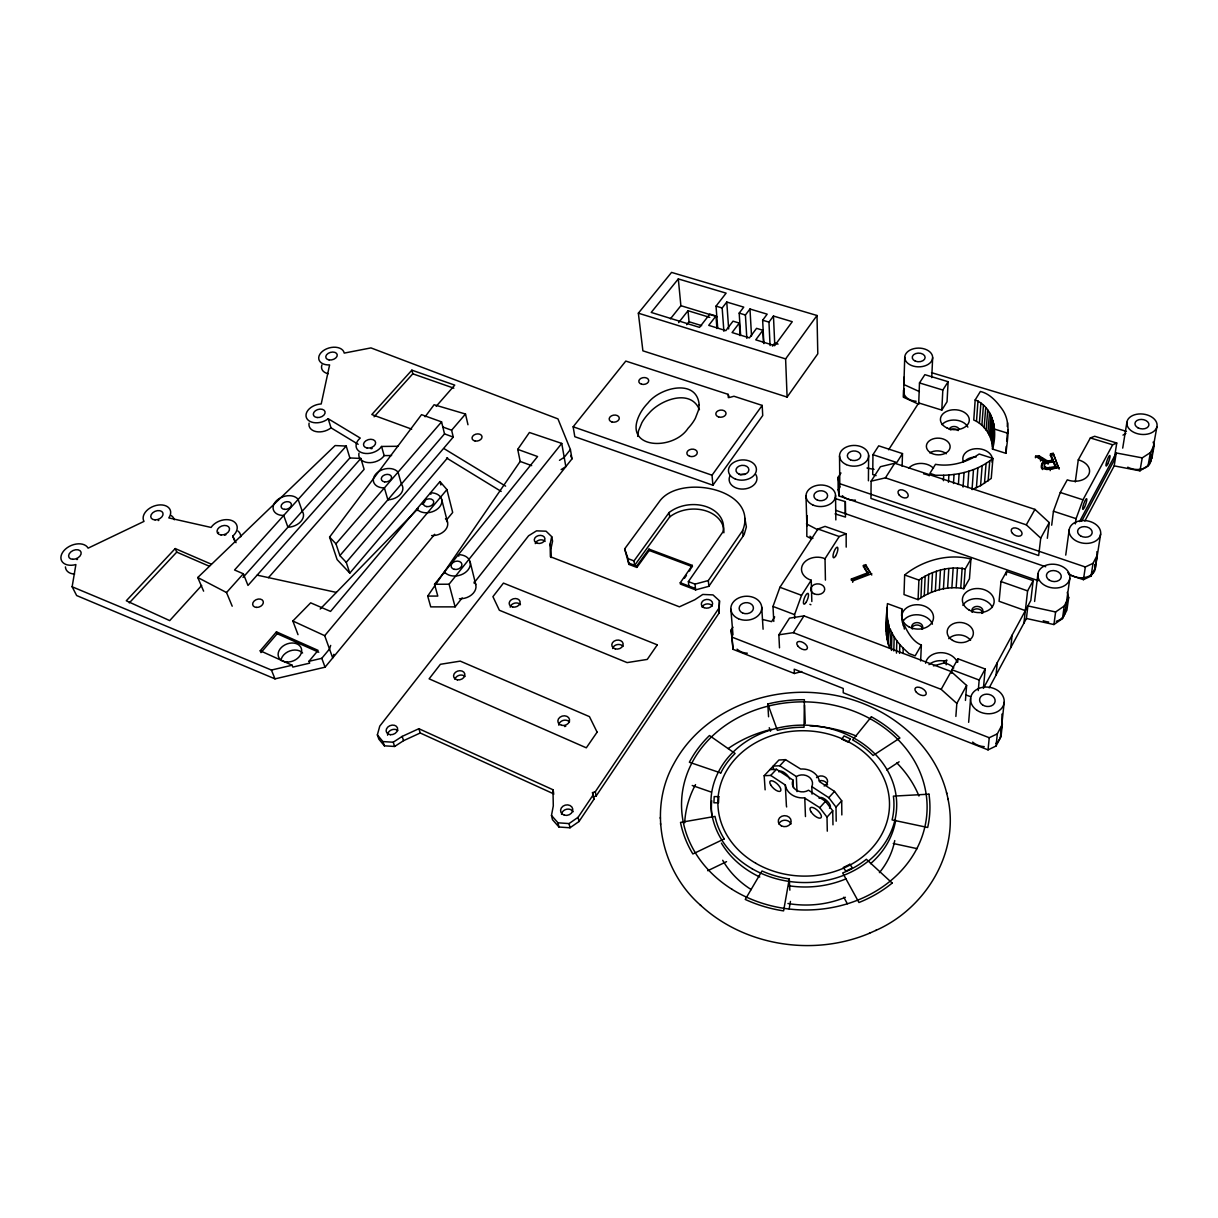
<?xml version="1.0" encoding="UTF-8"?>
<svg xmlns="http://www.w3.org/2000/svg" width="1218" height="1218" viewBox="0 0 1218 1218"><rect width="100%" height="100%" fill="white"/><g stroke="black" fill="none" stroke-linecap="round" stroke-linejoin="round"><path stroke-width="1.5" d="M863.41 565.502L863.395 566.888L865.633 566.035L865.648 564.65L863.41 565.502L868.221 573.998L851.397 580.392L851.397 579.007L868.236 572.612M918.874 404.33L903.512 397.266L903.543 389.988M903.908 377.26L903.878 384.538L919.362 391.572M868.419 480.79L868.632 455.41M871.129 481.171L870.946 498.451L1038.68 555.53L1040.735 538.112L1049.261 522.583L1034.95 509.383L894.712 463.251L880.431 466.692L871.129 481.171L885.425 477.852L1026.302 524.836L1040.735 538.112M902.127 466.235L902.492 453.583L878.696 445.834L872.956 454.695L872.727 474.518L876.092 475.644M871.768 575.048L865.648 564.65M700.837 905.476C661.42 871.372 647.748 810.016 673.752 763.93C701.583 711.951 764.539 686.526 821.541 693.377C879.609 698.919 936.855 740.24 948.106 799.541C959.525 853.483 924.949 908.902 875.757 930.445M886.689 611.725C887.602 624.027 892.398 635.461 889.597 648.083C884.192 633.939 886.278 618.333 887.435 603.595L901.807 608.863L901.579 615.943M886.278 631.168L886.887 607.508M886.491 635.415L886.917 615.988M887.313 608.909L886.46 626.95M887.115 639.678L887.557 620.266M888.15 643.896L888.607 624.499M891.469 650.442L891.911 632.827L890.053 628.701M893.799 650.945L894.179 636.877L891.911 632.827M903.512 397.266L904.73 357.178M896.463 653.092L896.813 640.79L894.179 636.877M899.569 653.366L899.843 644.581L896.813 640.79M902.31 622.322L901.807 608.863M904.654 574.972L904.015 594.567L918.083 599.667C931.039 590.563 948.198 585.447 963.788 588.72L969.452 578.794L970.944 559.047C948.426 553.155 922.681 560.326 904.654 574.972L918.905 580.072C932.059 570.907 949.416 565.761 965.204 569.004L963.788 588.72M903.177 625.702L902.431 618.79M903.025 653.457L903.208 648.189L899.843 644.581M904.365 629.067L903.284 622.17M918.737 402.93L919.483 382.924L924.858 374.657L948.137 381.706L947.041 401.757L941.803 410.101L918.737 402.93L888.622 449.777M918.083 599.667L918.905 580.072M920.945 597.657L921.813 578.048M931.755 377.656L932.653 357.666A13.961 9.379 0.3 0 0 911.901 349.262A13.961 9.379 0.3 0 0 911.521 365.491A13.961 9.379 0.3 0 0 932.653 357.666M920.641 660.948L921.356 645.098C913.211 641.749 908.141 633.238 904.487 625.534M924.264 595.678L925.178 576.053M927.811 593.882L928.755 574.241M931.496 592.298L932.501 572.658M811.69 538.935L806.818 536.362L806.864 515.625L806.971 519.203M941.803 410.101L942.823 390.049L948.137 381.706M935.363 590.928L936.414 571.272M943.402 480.699L943.706 475.264C961.246 474.731 979.257 469.767 992.929 458.394L979.181 454.009C966.635 462.429 950.405 467.042 935.5 464.317L929.913 473.376L935.637 475.264L943.706 475.264M939.337 589.801L940.433 570.131M948.472 482.237L948.883 474.99M943.432 588.888L944.589 569.202M953.481 483.516L954.044 474.441M947.604 588.218L948.822 568.532M953.801 667.936A16.215 12.728 6 0 0 944.117 662.973L944.239 661.009L946.949 660.171M946.188 664.769L946.462 660.4M951.882 587.776L953.146 568.09M958.399 484.505L959.099 473.635M956.16 587.594L957.485 567.893M963.073 487.063L964.047 472.538M951.623 673.234L951.867 669.717L957.957 658.801L985.179 669.002L983.413 688.353L1030.824 600.444L1033.153 580.666L1006.616 571.44L1000.983 581.549L999.08 601.281L1025.343 610.629M960.774 587.655L962.159 567.938M967.701 487.535L968.843 471.199M975.176 399.93L973.761 420.027C984.768 424.671 992.746 436.973 992.487 449.077L1005.961 453.34C1007.377 438.784 1011.336 422.128 1002.125 409.141C996.674 401.59 989.792 393.642 980.383 391.48L975.176 399.93C993.949 407.421 997.786 431.522 992.487 449.077M957.698 662.318L957.957 658.801M976.531 420.88L977.993 400.798M973.486 469.6L972.04 489.575L980.581 485.678L991.239 478.43L992.929 458.394M955.871 716.428L956.83 703.425L966.62 685.475L951.106 671.499L803.956 615.897L789.477 618.165L778.85 634.806L779.505 647.839M979.409 423.118L980.901 403.021M976.41 487.748L977.917 467.758M981.891 425.341L983.413 405.244M984.144 427.701L985.712 407.604M980.581 485.678L982.134 465.672M986.154 430.152L987.737 410.055M965.448 700.426L966.62 685.475M987.905 432.725L989.518 412.613M984.479 483.394L986.078 463.388M989.381 435.359L991.01 415.262M990.599 438.069L992.228 417.972M988.118 480.927L989.762 460.891M991.513 440.84L993.157 420.743M968.645 722.32L970.609 698.477M992.137 443.641L993.797 423.559M992.457 446.473L994.132 426.376M978.267 690.576L979.181 680.04L985.179 669.002M1008.093 429.924L1007.804 433.227L994.162 428.98M1007.256 426.483L1007.59 422.813M1006.692 440.992L1007.53 431.842M1005.961 453.34L1006.19 446.473M637.653 436.394L638.506 430.852L641.901 422.631A63.899 45.279 -5.5 0 1 649.27 412.902C660.704 399.702 690.621 388.359 699.436 409.674M801.733 671.529L794.395 673.508L794.212 669.2L843.206 688.459L843.237 692.768L988.042 749.877L989.244 737.727L997.329 733.83L1002.323 724.405L1001.927 714.098M996.05 675.061L997.268 662.683M1006.266 575.033L1006.616 571.44M988.042 749.877L996.065 745.995L997.329 733.83M1000.663 735.246L1004.195 702.177M996.065 745.995L1001.029 736.601L1002.323 724.405M1010.773 647.641L1012.097 635.172M1035.422 457.755L1035.589 456.217L1038.924 455.684L1044.831 459.46M1038.924 455.684L1038.741 457.207L1044.648 460.983M1040.522 461.059L1040.69 459.536L1035.589 456.217M1023.912 623.174L1027.596 590.882L1033.153 580.666M1042.638 459.734L1042.806 458.212M989.168 687.85L1026.424 618.485L1027.87 605.925L1055.61 611.969L1064.227 606.031L1068.688 597.612L1067.257 592.39M1048.059 464.21L1048.241 462.673L1053.951 461.729L1055.976 466.494L1055.778 468.016L1049.414 469.067L1049.596 467.529L1055.976 466.494M1050.571 453.766L1053.25 460.099L1050.053 460.617A8.252 5.725 5 0 1 1048.668 460.785L1048.485 462.307A8.237 5.725 5.1 0 0 1049.733 462.17L1053.068 461.637L1050.388 455.304L1050.571 453.766L1053.205 453.34L1059.127 469.174M1049.992 462.14L1050.175 460.602M1034.6 601.464L1037.919 573.724M1050.19 470.635L1050.373 469.113L1059.31 467.636M1058.442 467.59L1053.205 453.34M1053.068 461.637L1053.25 460.099M1053.89 463.571L1053.951 461.729M1047.328 538.295L1049.261 522.583M1051.697 525.202L1053.433 511.225L1060.284 492.483L1067.273 479.846A15.773 10.977 6 0 0 1088.572 474.853A15.773 10.977 6 0 0 1078.28 459.856L1090.369 437.947L1094.662 436.272L1116.754 443.032L1113.968 460.724L1081.721 521.06M377.367 734.88L382.909 741.579L393.216 742.219L402.168 736.403L418.87 728.714L552.972 789.736L553.292 805.874L551.48 815.451L552.47 819.668L558.971 827.022L569.994 827.783L579.007 821.511L593.942 799.267L593.364 796.876L596.135 796.009L718.879 613.324L719.488 600.824L712.987 594.902L702.786 594.445L694.823 599.728L679.4 606.823L550.384 556.717L550.125 544.05L551.708 536.651L546.06 531.2L536.514 530.85L528.597 535.768L379.772 726.111L377.367 734.88L378.844 739.143L384.386 745.827L394.647 746.467L403.569 740.666L420.225 732.992L553.946 793.984M718.879 613.324L719.488 600.824M1026.424 618.485L1053.92 624.545L1055.61 611.969M1075.281 481.993L1078.28 459.856M1065.735 555.104L1069.191 529.739M1075.357 523.907L1076.088 518.655L1082.985 499.806L1112.658 444.783L1116.754 443.032M1053.92 624.545L1062.477 618.622L1064.227 606.031M1065.019 612.547L1069.83 578.398A16.123 11.845 7.6 0 0 1047.404 564.847A16.123 11.845 7.6 0 0 1044.359 585.127A16.123 11.845 7.6 0 0 1069.83 578.398M1068.688 597.612L1066.892 610.218L1062.477 618.622M1069.054 574.759L1083.426 579.677L1085.329 566.979L1093.033 563.34L1097.22 555.195L1096.885 551.693M1083.426 579.677L1091.069 576.053L1093.033 563.34M1091.069 576.053L1095.226 567.923L1097.22 555.195M1095.241 568.562L1100.646 534.078A15.88 11.358 7.5 0 0 1078.372 521.167A15.88 11.358 7.5 0 0 1075.707 540.655A15.88 11.358 7.5 0 0 1100.646 534.078M1084.857 521L1114.196 465.87L1116.236 452.959L1142.225 457.877L1150.401 452.594L1154.253 445.118L1153.111 442.104M1122.707 448.117L1126.878 422.341M434.689 534.291L325.054 667.19L274.994 678.868L76.658 595.556L72.136 586.771L75.881 564.558A14.692 9.79 -23.9 0 1 61.067 559.306A14.692 9.79 -23.9 0 1 71.466 545.375A14.692 9.79 -23.9 0 1 88.107 548.161L143.998 521.395A14.327 9.622 -21.6 0 1 158.066 505.074A14.327 9.622 -21.6 0 1 168.8 517.909L211.095 527.44A14.433 9.972 -20.5 0 1 231.938 520.588A14.433 9.972 -20.5 0 1 232.729 536.103L235.089 542.071M1114.196 465.87L1139.957 470.833L1142.225 457.877M789.157 908.872L790.452 901.427M789.264 878.924L783.585 910.881A125.591 106.392 2 0 1 745.264 899.447L761.996 870.977A90.208 76.384 2 0 0 789.264 878.924L789.858 890.175M1139.957 470.833L1148.087 465.55L1150.401 452.594M1150.614 461.774L1156.933 426.696A15.195 10.201 6.8 0 0 1136.424 414.318A15.195 10.201 6.8 0 0 1132.527 431.614A15.195 10.201 6.8 0 0 1156.933 426.696M1148.087 465.55L1151.908 458.09L1154.253 445.118M551.191 557.57L550.993 548.526L552.576 541.142L551.708 536.651M333.884 654.31L332.697 657.918L324.704 635.689L292.838 620.997L310.666 602.834L330.535 611.406L439.972 481.552L446.915 489.575L452.685 512.474L446.686 519.751M330.687 645.418L329.499 649.027L321.796 658.314L308.976 661.298L309.676 663.155L292.838 667.083L292.122 665.226L260.226 650.762L276.456 631.853L318.081 650.382L308.976 661.298M773.795 621.408L772.988 606.442L779.931 587.274L817.963 529.008L825.043 526.389L846.145 533.819L846.205 547.126M794.715 618.348L794.562 614.618L801.551 595.328L811.234 580.225A15.773 11.952 -0.7 0 1 803.088 563.995A15.773 11.952 -0.7 0 1 825.028 558.697L839.232 536.529L846.145 533.819M1079.559 521.593L1116.236 452.959M956.83 703.425L941.179 689.358L951.106 671.499M1026.302 524.836L1034.95 509.383M921.356 645.098L915.16 655.847L908.948 653.503L903.208 648.189M965.204 569.004L970.944 559.047M902.492 453.583L896.813 462.52L872.956 454.695M778.85 634.806L793.314 632.66L803.956 615.897M885.425 477.852L894.712 463.251M774.678 616.917L771.618 621.637L762.529 619.49M794.395 673.508L733.038 649.316L731.089 630.026L732.962 627.179M1045.714 566.766L839.172 496.031L838.167 489.956L840.1 487.033M708.876 586.315L708.328 580.544L742.691 530.485C759.103 489.255 680.984 473.513 660.049 500.659L624.651 548.907L628.899 564.391L636.892 567.436L636.694 566.111L648.981 549.12L692.357 565.411L680.268 582.737L680.405 584.061L695.615 589.877L708.876 586.315L744.152 534.595L746.375 526.968L744.868 518.335M838.167 489.956L838.045 477.38L840.953 472.98M551.48 815.451L557.996 822.805L569.065 823.581L578.108 817.278L593.09 795.019L592.511 792.614L595.298 791.746L718.483 608.833M462.17 597.916L455.106 606.869L430.746 606.884L427.701 596.089L520.177 461.439L517.726 449.366L529.404 432.497L561.757 443.413L565.837 466.631L561.133 469.615M688.87 586.025L688.383 581.595L722.837 532.007A32.018 23.827 -5.7 0 0 706.882 506.855A32.018 23.827 -5.7 0 0 669.139 512.504L633.999 560.904L634.639 565.335L669.656 516.965L669.139 512.504M684.44 578.291L686.45 575.398M689.479 571.075L692.357 565.411M787.102 397.083L817.796 353.799L817.004 315.492L671.56 272.406L638.354 313.178L642.891 350.83L787.102 397.083L785.61 358.899L817.004 315.492M712.911 485.236L762.727 415.521L762.179 405.411L733.967 396.246L729.399 397.51L728.105 394.343L625.793 361.076L573.145 426.787L574.805 436.699L712.911 485.236L712.028 475.218L762.179 405.411M636.892 567.436L649.164 550.445L648.981 549.12M772.471 346.11L774.694 343.095L773.46 316.041L792.263 321.689L774.678 345.653L755.754 339.837L762.879 330.261L756.561 328.342L749.42 337.888L732.079 332.544L739.28 323.075L733.038 321.171L725.837 330.626L708.724 325.358L715.986 315.98L709.82 314.107L699.513 327.368L651.219 312.432L678.304 278.922L726.126 293.142L716.032 306.129L717.676 327.642M770.065 345.531L768.954 322.115L773.46 316.041M425.097 416.784L434.11 404.741L465.504 414.029L467.971 424.747M763.853 343.613L762.651 320.212L767.173 314.168L749.968 309.007L745.416 315.005L746.832 338.376M349.794 573.115L337.127 559.625L329.576 537.077L421.535 414.653L441.571 421.885L444.509 433.882L339.883 555.606L346.247 562.351L349.794 573.115L447.6 457.846M740.574 334.676L739.189 313.117L743.756 307.134L726.765 302.034L722.167 307.987L723.888 331.296M686.693 324.719L689.038 321.75L688.018 310.727L709.759 317.38M678.624 322.618L688.018 310.727M473.954 582.996L572.003 458.836L570.405 449.533L557.951 418.885L370.957 347.906L344.222 353.098A13.063 8.465 -15.2 0 0 331.129 347.48A13.063 8.465 -15.2 0 0 318.735 357.498A13.063 8.465 -15.2 0 0 329.606 364.913L321.217 403.95A13.505 9.013 -16.3 0 0 306.571 418.033A13.505 9.013 -16.3 0 0 328.175 418.733L360.254 438.069A13.779 9.44 -15.5 0 0 361.442 452.563A13.779 9.44 -15.5 0 0 381.554 446.458L398.362 446.275M570.405 449.533L564.208 457.344L559.473 460.313M670.463 318.781L680.877 305.688L678.304 278.922M427.701 596.089L437.795 596.074L434.537 584.259L449.077 584.214L561.757 443.413M434.537 584.259L537.58 456.537L517.726 449.366M324.704 635.689L446.915 489.575M1044.435 465.581L1044.907 463.769L1048.241 462.673M346.247 562.351L453.263 437.079L451.619 430.213L465.504 414.029M276.456 631.853L277.186 633.71L260.972 652.62L260.226 650.762M339.883 555.606L335.97 543.822L441.571 421.885M436.181 406.34L454.756 385.116L411.867 370.165L371.81 414.546L411.654 429.132M268.462 577.667L364.121 469.341L360.863 458.455L349.87 457.953L243.021 577.423M360.863 458.455L247.985 585.432L243.341 573.785L234.556 569.994L346.232 446.062L349.87 457.953M232.196 606.199L226.533 592.542L243.341 573.785M827.296 831.163L827.007 817.141L832.731 810.777L825.5 801.322L808.524 790.223A10.125 8.511 1.5 0 1 796.237 790.086A10.125 8.511 1.5 0 1 793.04 780.099L776.49 769.274L769.913 769.593M836.203 821.206L836.005 807.138L841.699 800.82L834.497 791.38L819.516 781.682A17.235 14.479 1.5 0 0 800.683 769.045L785.503 759.636L778.911 760.017L764.173 775.714L765.132 789.843M374.093 416.8L412.795 373.819L411.867 370.165M827.007 817.141L819.744 807.671L825.5 801.322M836.005 807.138L828.788 797.683L834.497 791.38M201.67 585.477L169.713 620.617L126.291 600.779L175.194 548.572L211.384 564.223M129.275 602.91L176.747 552.119L175.194 548.572M764.173 775.714L770.72 775.424L776.49 769.274M773.415 769.639L773.202 766.092L779.779 765.741L785.503 759.636M320.182 609.046L418.337 508.348M422.311 504.252L424.96 501.542M203.619 591.156L197.758 577.515L335.117 445.56L346.232 446.062M886.719 769.943L899.128 761.798M1122.996 435.115L1125.889 433.349M707.734 870.733L726.552 861.644M700.183 904.898C744.761 946.371 814.081 956.8 869.759 933.14M869.287 933.338L876.275 930.217M852.691 582.326L852.691 580.94L871.784 573.663M933.46 665.881L944.117 662.973M688.383 581.595L695.021 584.122L708.328 580.544M962.966 461.5L964.991 460.967A14.738 10.414 3.3 0 1 976.181 456.933M72.136 586.771L271.416 670.052L292.122 665.226M1050.388 455.304L1053.022 454.862M819.744 807.671L804.352 797.851A17.235 14.479 1.5 0 1 785.321 785.031L770.72 775.424M358.96 453.203A13.703 9.44 -15.5 0 0 368.019 462.596A13.703 9.44 -15.5 0 0 384.157 455.608L391.587 455.532M867.003 468.016L874.037 469.402M893.251 843.495L917.154 848.657M257.211 575.155L336.366 592.42M716.032 306.129L722.167 307.987M739.189 313.117L745.416 315.005M762.651 320.212L768.954 322.115M931.511 372.647L1126.452 431.385M834.619 498.406L845.322 501.618L845.475 517.071L835.061 513.889M680.877 305.688L717.143 316.741M919.483 382.924L942.823 390.049M1090.369 437.947L1112.658 444.783M774.694 343.095L778.058 344.115M689.038 321.75L701.644 325.632M638.354 313.178L785.61 358.899M1060.284 492.483L1082.985 499.806M1053.433 511.225L1076.088 518.655M838.045 477.38L839.065 483.455L1085.329 566.979M692.235 785.488L711.084 792.02M835.609 510.266L1038.117 580.681M573.145 426.787L712.028 475.218M412.795 373.819L453.827 388.177M1000.983 581.549L1027.596 590.882M817.963 529.008L839.232 536.529M442.834 427.031L451.619 430.213M444.509 433.882L453.263 437.079M520.177 461.439L531.687 465.626M779.931 587.274L801.551 595.328M649.164 550.445L692.494 566.735M951.867 669.717L979.181 680.04M772.988 606.442L794.562 614.618M624.651 548.907L628.062 558.651L633.999 560.904M628.716 563.066L636.694 566.111M680.268 582.737L695.478 588.553M965.707 694.839L970.761 696.772M793.314 632.66L941.179 689.358M731.089 630.026L732.018 637.136L989.244 737.727M1045.881 467.347L1044.13 466.052L1045.866 468.945M176.747 552.119L209.435 566.294M277.186 633.71L318.766 652.239M806.438 523.877L817.902 529.86M197.758 577.515L226.533 592.542M328.175 418.733L331.022 427.838L358.168 444.296M444.266 448.772L505.622 486.134M446.534 457.983L501.177 491.433M779.779 765.741L796.344 776.536A10.125 8.511 1.5 0 1 808.585 776.688A10.125 8.511 1.5 0 1 811.812 786.63L812.056 794.151M811.812 786.63L828.788 797.683M329.576 537.077L335.97 543.822M865.633 566.035L870.748 573.556M864.369 568.304L868.221 573.998M851.397 579.007L852.691 580.94M843.785 897.224L847.332 903.741M232.729 536.103L236.033 542.68M1054.149 464.165L1054.895 465.946M1055.275 466.829L1055.778 468.016M271.416 670.052L274.994 678.868M570.618 455.425L572.003 458.836M292.838 620.997L298.014 634.669M1150.782 455.075L1151.908 458.09M321.796 658.314L325.054 667.19M767.782 703.974L777.389 730.358A90.208 76.384 2 0 1 804.047 727.283L804.382 699.726A125.591 106.392 2 0 0 767.782 703.974L768.573 716.763M769.243 727.725L770.507 731.226M382.909 741.579L384.386 745.827M393.216 742.219L394.647 746.467M402.168 736.403L403.569 740.666M418.87 728.714L420.225 732.992M381.554 446.458L384.157 455.608M417.241 510.525L416.83 509.017A13.581 9.714 -14.6 0 0 439.5 507.053A13.581 9.714 -14.6 0 0 430.502 492.788L430.898 494.28M444.859 573.45L444.463 571.958A14.068 10.429 -14.6 0 0 467.971 569.994A14.068 10.429 -14.6 0 0 458.425 554.662L458.805 556.154M449.077 584.214L455.106 606.869M441.647 499.334L447.524 522.217M439.972 481.552L440.855 484.962M470.087 561.742L475.751 584.503M557.996 822.805L558.971 827.022M552.972 789.736L553.611 792.568M946.523 792.522L946.767 793.557M947.878 798.49L948.106 799.541M569.065 823.581L569.994 827.783M578.108 817.278L579.007 821.511M592.511 792.614L593.942 799.267M595.298 791.746L596.135 796.009M550.125 544.05L550.993 548.526M628.062 558.651L628.899 564.391M695.021 584.122L695.615 589.877M1095.226 567.923L1094.906 564.436A15.529 11.297 8.1 0 1 1086.821 577.012A15.529 11.297 8.1 0 1 1067.79 572.704M730.861 609.167L732.977 634.867M732.018 637.136L733.038 649.316M715.986 315.98L716.945 328.525M728.105 394.343L728.349 397.692M726.765 302.034L728.668 328.951M742.691 530.485L743.102 536.301M739.28 323.075L740.087 335.65M761.722 607.127L763.092 629.219M749.968 309.007L751.536 335.97M785.321 785.031L786.402 805.677A16.976 14.388 2 0 0 786.645 806.955M762.879 330.261L763.519 342.867M793.04 780.099L793.39 787.62M796.344 776.536L796.998 791.609M1000.754 729.749L1001.029 736.601M660.308 817.461L660.339 818.481M660.506 823.459L660.552 824.495M804.763 797.82L805.463 816.547M804.58 705.222L805.235 723.553M805.996 496L806.895 526.054M811.234 580.225L811.827 601.525M825.028 558.697L825.423 580.088M832.731 810.777L832.975 824.83M835.548 495.437L835.837 519.919M839.537 456.08L839.811 486.332M839.065 483.455L839.172 496.031M841.699 800.82L841.836 814.933M845.322 501.618L845.383 514.179M894.743 840.587A91.289 78.089 2.5 0 1 879.411 872.636M845.383 897.301A91.289 78.089 2.5 0 1 787.939 903.497M751.247 889.597A91.289 78.089 2.5 0 1 722.7 860.273M684.683 822.789A120.658 103.241 2.6 0 1 695.524 784.605M728.166 748.552A120.658 103.241 2.6 0 1 771.466 729.384M809.909 725.806A120.658 103.241 2.6 0 1 856.482 736.098M896.859 762.94A120.658 103.241 2.6 0 1 918.966 796.024M778.911 771.923A7.125 2.954 43.4 0 1 784.194 772.547A7.125 2.954 43.4 0 1 789.706 779.048M819.105 798.277A7.278 3.015 42.6 0 1 826.946 800.805A7.278 3.015 42.6 0 1 829.473 808.143M1150.462 458.135A14.875 10.17 7.3 0 1 1144.265 468.275A14.875 10.17 7.3 0 1 1127.746 467.179M855.462 500.172A14.251 10.338 -0.2 0 1 842.262 495.665M916.134 401.255A13.687 9.363 0.7 0 1 904.395 388.984M950.512 429.939A4.994 3.487 2.2 0 1 958.216 430.593M941.956 424.625A14.357 9.988 2.2 0 1 955.841 420.134A14.357 9.988 2.2 0 1 967.868 427.153M949.248 429.452A5.009 3.487 2.2 0 1 954.09 426.498A5.009 3.487 2.2 0 1 959.145 429.452M923.67 473.893A14.677 10.536 1.9 0 1 929.364 475.766M908.704 468.184A14.768 10.551 1.8 0 1 933.475 468.275M963.545 461.957A14.814 10.429 3.2 0 1 977.095 448.681A14.814 10.429 3.2 0 1 991.97 462.064M929.715 452.868A11.799 8.343 2.1 0 1 946.31 453.751M1050.358 469.067A14.844 10.323 5.1 0 1 1046.536 469.463L1046.323 469.402A5.466 3.821 5.2 0 1 1042.106 463.647M1048.409 462.536A7.506 5.207 5.2 0 1 1044.755 460.937M1048.591 460.998A7.506 5.207 5.1 0 1 1044.922 459.399M1040.705 459.521A14.57 10.094 5.1 0 0 1043.674 461.089A7.46 5.176 5 0 0 1045.592 461.5L1045.409 463.053A7.445 5.176 5.1 0 1 1043.506 462.627A14.555 10.094 5.1 0 1 1042.578 462.216M1041.573 465.017A7.841 5.481 5.3 0 1 1045.455 463.144M1041.74 463.479A7.841 5.481 5.3 0 1 1045.623 461.607M1042.73 469.569A5.466 3.821 5.2 0 1 1041.923 465.169M1049.368 468.976A5.572 3.898 5.2 0 1 1045.836 469.052M1049.551 467.453A5.588 3.898 5.2 0 1 1046.018 467.514M1000.648 733.358A16.504 13.17 9.3 0 1 995.943 743.437M984.266 746.664A16.504 13.17 9.3 0 1 972.619 742.082M1065.034 610.02A15.773 11.769 8.2 0 1 1056.31 621.302M1048.668 622.002A15.773 11.769 8.2 0 1 1043.217 620.708M747.35 653.213A15.118 11.921 -3 0 1 737.057 649.164M812.908 538.341A14.464 10.734 -0.9 0 1 809.955 536.209M971.842 611.908A5.511 4.172 6 0 1 977.841 608.909A5.511 4.172 6 0 1 982.713 613.339M911.673 628.518A5.496 4.233 4.1 0 1 917.321 625.032A5.496 4.233 4.1 0 1 922.574 629.158M928.984 664.647A16.245 12.728 6 0 1 944.239 661.009M925.604 663.216A16.336 12.759 5.8 0 1 940.266 652.681A16.336 12.759 5.8 0 1 957.272 662.15M962.875 605.361A15.834 11.982 5.9 0 1 978.008 598.693A15.834 11.982 5.9 0 1 992.396 607.477M972.314 611.969A5.527 4.187 5.9 0 1 974.491 606.929A5.527 4.187 5.9 0 1 981.525 607.995A5.527 4.187 5.9 0 1 981.723 613.4M902.827 621.576A15.758 12.15 4.1 0 1 918.433 614.831A15.758 12.15 4.1 0 1 932.425 624.179M912.587 629.021A5.496 4.233 4 0 1 913.515 623.601A5.496 4.233 4 0 1 920.61 623.616A5.496 4.233 4 0 1 922.011 629.036M948.792 638.689A13.017 10.048 6 0 1 970.563 640.333M810.899 604.707A15.529 11.906 -0.4 0 1 809.909 604.295M564.558 726.537A5.862 4.796 -12.6 0 1 565.746 726.309M535.281 543.624A5.374 3.989 -11.4 0 1 539.589 540.016A5.374 3.989 -11.4 0 1 545.101 541.431M387.583 735.2A5.892 4.659 -20.5 0 1 391.267 729.978A5.892 4.659 -20.5 0 1 397.829 730.602M702.055 607.112A5.648 4.385 -5 0 1 706.897 603.945A5.648 4.385 -5 0 1 712.363 606.016M561.528 814.385A6.151 5.207 -14.1 0 1 566.492 809.27A6.151 5.207 -14.1 0 1 573.115 811.736M612.608 648.539A5.709 4.507 -9.1 0 1 617.161 644.611A5.709 4.507 -9.1 0 1 623.053 646.377M558.788 725.167A5.892 4.796 -12.6 0 1 563.066 720.447A5.892 4.796 -12.6 0 1 569.476 721.939M454.923 679.187A5.74 4.491 -16.5 0 1 459.338 675.29A5.74 4.491 -16.5 0 1 465.002 676.492M510.22 607.158A5.542 4.233 -13.1 0 1 514.681 603.138A5.542 4.233 -13.1 0 1 520.467 604.752M669.656 516.965A31.927 23.827 -5.7 0 1 705.085 510.616A31.927 23.827 -5.7 0 1 723.857 532.814M755.769 474.441A13.931 10.094 -4 0 1 743.33 489.057A13.931 10.094 -4 0 1 730.115 475.659M740.042 474.868A6.44 4.674 -4 0 1 744.944 474.381M445.484 518.777A13.383 9.698 -14.8 0 1 445.438 529.876A13.383 9.698 -14.8 0 1 431.598 535.57M237.997 531.033A14.357 9.957 -20.6 0 1 240.753 536.788M218.083 532.829A14.357 9.957 -20.6 0 1 218.677 532.373M171.007 515.458A14.251 9.622 -21.7 0 1 174.311 519.766M74.618 574.074A14.601 9.774 -24 0 1 65.407 566.903M76.932 559.595A6.562 4.385 -24 0 1 77.526 559.306M224.721 535.22A6.44 4.476 -20.6 0 1 225.878 534.778M158.279 520.573A6.394 4.324 -21.7 0 1 158.842 520.284M280.947 660.491A12.089 9.013 -21.7 0 1 289.975 650.884A12.089 9.013 -21.7 0 1 302.597 653.015M331.022 427.838A13.444 9.013 -16.3 0 1 315.934 431.568A13.444 9.013 -16.3 0 1 309.083 423.118M328.205 373.728A12.987 8.465 -15.3 0 1 321.902 364.928M371.064 448.757A6.151 4.233 -15.5 0 1 372.19 448.513M474.304 581.641A13.855 10.399 -14.8 0 1 473.33 593.166A13.855 10.399 -14.8 0 1 459.43 598.708M895.687 820.095A92.598 78.561 2.1 0 1 870.55 863.669M846.114 878.802A92.598 78.561 2.1 0 1 788.822 885.775M759.788 877.006A92.598 78.561 2.1 0 1 721.406 843.115M712.028 816.684A92.598 78.561 2.1 0 1 711.723 800.728M778.881 823.947A6.41 5.496 1.2 0 1 784.94 820.232A6.41 5.496 1.2 0 1 791.03 823.992M816.517 777.617A6.349 5.314 2.6 0 1 826.261 778.058A6.349 5.314 2.6 0 1 824.16 786.006M819.257 780.829A6.334 5.314 2.7 0 1 827.555 784.91M718.772 796.648L718.498 802.845L713.915 802.784L714.205 796.587L718.772 796.648M699.162 404.665L698.508 410.146L695.311 418.398A63.062 43.833 -7.5 0 1 688.033 428.325C672.808 451.695 620.419 449.137 640.638 412.643A64.28 45.294 -5.6 0 1 648.052 402.914C659.562 387.766 696.62 377.9 699.162 404.665M597.109 732.155L586.315 747.822L429.117 678.837L440.398 664.297L460.237 661.13L589.466 716.641L597.109 732.155M657.294 644.855L647.26 659.41L627.118 662.607L499.365 610.248L492.925 596.653L503.445 583.102L657.294 644.855M850.347 738.915L848.124 742.127L841.836 739.113L844.059 735.9L850.347 738.915M871.388 716.808L852.63 739.935A90.208 76.384 2 0 1 873.093 755.48L899.919 738.032A125.591 106.392 2 0 0 871.388 716.808M849.905 864.293L843.328 867.475L845.794 871.159L852.372 867.947L849.905 864.293M724.208 838.913L692.859 853.955A125.591 106.392 2 0 1 680.512 822.409L715.012 816.395A90.208 76.384 2 0 0 724.208 838.913M928.969 794.182L893.403 796.13A90.208 76.384 2 0 1 892.094 819.927L927.674 827.479A125.591 106.392 2 0 0 928.969 794.182M720.767 772.958L689.373 762.255A125.591 106.392 2 0 1 709.455 735.535L735.093 753.47A90.208 76.384 2 0 0 720.767 772.958M892.185 883.065L866.348 859.269A90.208 76.384 2 0 1 842.689 872.956L858.949 902.508A125.591 106.392 2 0 0 892.185 883.065M287.92 527.227L283.703 515.458A13.55 9.394 -18.5 0 1 275.831 501.374A13.55 9.394 -18.5 0 1 298.151 499.426L302.231 511.21A13.459 9.394 -18.6 0 1 300.8 521.548A13.459 9.394 -18.6 0 1 287.92 527.227M387.857 499.791L384.401 487.9A13.383 9.363 -15.5 0 1 375.753 474.106A13.383 9.363 -15.5 0 1 398.042 472.142L401.377 484.079A13.276 9.363 -15.6 0 1 400.478 494.204A13.276 9.363 -15.6 0 1 387.857 499.791M752.176 868.769A92.918 78.683 2 0 0 896.509 809.879A92.918 78.683 2 0 0 762.712 732.855A92.918 78.683 2 0 0 752.176 868.769M755.815 863.288A85.823 72.669 1.9 0 0 889.307 809.194A85.823 72.669 1.9 0 0 765.955 737.788A85.823 72.669 1.9 0 0 755.815 863.288M731.957 889.277A122.82 104.048 2 0 0 926.411 818.161A122.82 104.048 2 0 0 754.566 710.292A122.82 104.048 2 0 0 731.957 889.277M770.796 785.108A7.156 2.908 43.5 0 0 780.388 791.152A7.156 2.908 43.5 0 0 774.861 782.032A7.156 2.908 43.5 0 0 770.796 785.108M811.249 812.147A7.308 2.984 42.8 0 0 821.054 817.735A7.308 2.984 42.8 0 0 814.812 808.402A7.308 2.984 42.8 0 0 811.249 812.147M899.021 494.828A5.572 3.456 30.5 0 0 907.821 496.853A5.572 3.456 30.5 0 0 902.492 489.925A5.572 3.456 30.5 0 0 899.021 494.828M1012.447 533.332A5.816 3.624 27.1 0 0 1021.735 534.839A5.816 3.624 27.1 0 0 1015.705 527.957A5.816 3.624 27.1 0 0 1012.447 533.332M1137.962 427.807A7.034 4.72 6.8 0 0 1148.924 424.991A7.034 4.72 6.8 0 0 1138.937 419.692A7.034 4.72 6.8 0 0 1137.962 427.807M1080.61 535.92A7.338 5.253 7.5 0 0 1092.165 532.905A7.338 5.253 7.5 0 0 1081.873 526.922A7.338 5.253 7.5 0 0 1080.61 535.92M846.312 464.606A14.555 10.368 -0.5 0 0 868.632 456.156A14.555 10.368 -0.5 0 0 847.317 446.656A14.555 10.368 -0.5 0 0 846.312 464.606M850.469 459.825A6.729 4.796 -0.5 0 0 860.791 455.928A6.729 4.796 -0.5 0 0 850.956 451.513A6.729 4.796 -0.5 0 0 850.469 459.825M915.342 361.137A6.455 4.339 0.3 0 0 925.132 357.529A6.455 4.339 0.3 0 0 915.555 353.631A6.455 4.339 0.3 0 0 915.342 361.137M947.147 428.036A14.449 9.988 2 0 0 969.284 420.393A14.449 9.988 2 0 0 948.122 410.771A14.449 9.988 2 0 0 947.147 428.036M931.831 453.416A11.891 8.359 1.9 0 0 950.116 447.067A11.891 8.359 1.9 0 0 932.775 438.982A11.891 8.359 1.9 0 0 931.831 453.416M1107.725 463.936A5.557 0.944 -70.9 0 0 1109.887 455.517A5.557 0.944 -70.9 0 0 1106.401 462.733A5.557 0.944 -70.9 0 0 1107.725 463.936M1084.522 507.175A5.648 0.99 -70.6 0 0 1086.654 498.71A5.648 0.99 -70.6 0 0 1083.046 506.155A5.648 0.99 -70.6 0 0 1084.522 507.175M977.11 710.383A16.9 13.276 8.5 0 0 1004.074 703.121A16.9 13.276 8.5 0 0 980.992 687.713A16.9 13.276 8.5 0 0 977.11 710.383M982.591 704.933A7.81 6.136 8.5 0 0 995.076 701.614A7.81 6.136 8.5 0 0 984.433 694.458A7.81 6.136 8.5 0 0 982.591 704.933M1049.429 580.225A7.46 5.481 7.6 0 0 1061.228 577.134A7.46 5.481 7.6 0 0 1050.875 570.846A7.46 5.481 7.6 0 0 1049.429 580.225M738.443 618.729A15.469 11.982 -3.3 0 0 761.752 607.995A15.469 11.982 -3.3 0 0 738.717 597.947A15.469 11.982 -3.3 0 0 738.443 618.729M742.63 613.019A7.156 5.542 -3.3 0 0 753.44 608.071A7.156 5.542 -3.3 0 0 742.797 603.412A7.156 5.542 -3.3 0 0 742.63 613.019M812.71 504.891A14.783 10.779 -1.2 0 0 835.533 496.213A14.783 10.779 -1.2 0 0 814.081 486.241A14.783 10.779 -1.2 0 0 812.71 504.891M817.43 500.126A6.836 4.979 -1.2 0 0 827.601 495.589A6.836 4.979 -1.2 0 0 817.248 491.493A6.836 4.979 -1.2 0 0 817.43 500.126M916.378 692.281A6.227 3.35 29.4 0 0 925.985 694.473A6.227 3.35 29.4 0 0 919.392 687.317A6.227 3.35 29.4 0 0 916.378 692.281M798.018 646.256A5.968 3.182 32.1 0 0 807.123 648.874A5.968 3.182 32.1 0 0 801.231 641.749A5.968 3.182 32.1 0 0 798.018 646.256M968.949 609.929A15.941 12.013 5.7 0 0 994.086 602.499A15.941 12.013 5.7 0 0 971.766 589.314A15.941 12.013 5.7 0 0 968.949 609.929M909.009 626.874A15.864 12.165 3.9 0 0 933.49 617.998A15.864 12.165 3.9 0 0 910.47 605.848A15.864 12.165 3.9 0 0 909.009 626.874M952.506 640.348A13.124 10.064 5.8 0 0 973.289 634.197A13.124 10.064 5.8 0 0 955.003 623.083A13.124 10.064 5.8 0 0 952.506 640.348M814.005 593.729A6.988 5.344 -0.5 0 0 824.723 589.375A6.988 5.344 -0.5 0 0 814.492 584.473A6.988 5.344 -0.5 0 0 814.005 593.729M835.609 556.002A5.648 1.644 -70.1 0 0 837.482 547.278A5.648 1.644 -70.1 0 0 833.234 554.281A5.648 1.644 -70.1 0 0 835.609 556.002M806.209 602.179A5.755 1.705 -69.6 0 0 808.036 593.394A5.755 1.705 -69.6 0 0 803.621 600.672A5.755 1.705 -69.6 0 0 806.209 602.179M561.65 725.334A5.907 4.796 -12.6 0 0 569.506 719.427A5.907 4.796 -12.6 0 0 559.991 717.189A5.907 4.796 -12.6 0 0 561.65 725.334M457.389 679.842A5.755 4.507 -16.5 0 0 464.774 673.813A5.755 4.507 -16.5 0 0 455.486 672.275A5.755 4.507 -16.5 0 0 457.389 679.842M615.212 648.859A5.725 4.507 -9.1 0 0 623.129 643.713A5.725 4.507 -9.1 0 0 614.085 641.14A5.725 4.507 -9.1 0 0 615.212 648.859M512.626 607.006A5.557 4.233 -13 0 0 520.101 601.707A5.557 4.233 -13 0 0 511.24 599.804A5.557 4.233 -13 0 0 512.626 607.006M537.534 543.319A5.39 3.989 -11.4 0 0 544.918 538.447A5.39 3.989 -11.4 0 0 536.392 536.499A5.39 3.989 -11.4 0 0 537.534 543.319M390.46 734.698A5.923 4.659 -20.4 0 0 397.464 727.892A5.923 4.659 -20.4 0 0 387.781 727.085A5.923 4.659 -20.4 0 0 390.46 734.698M704.065 607.66A5.664 4.385 -5 0 0 712.621 603.671A5.664 4.385 -5 0 0 704.232 600.048A5.664 4.385 -5 0 0 704.065 607.66M564.345 815.162A6.166 5.222 -14.1 0 0 572.734 809.011A6.166 5.222 -14.1 0 0 562.929 806.225A6.166 5.222 -14.1 0 0 564.345 815.162M735.307 478.994A14.007 10.109 -4.1 0 0 756.424 469.676A14.007 10.109 -4.1 0 0 735.581 461.455A14.007 10.109 -4.1 0 0 735.307 478.994M739.113 474.137A6.471 4.674 -4.1 0 0 748.903 469.844A6.471 4.674 -4.1 0 0 739.265 466.022A6.471 4.674 -4.1 0 0 739.113 474.137M611.969 421.976A5.085 3.547 -8.2 0 0 619.277 418.048A5.085 3.547 -8.2 0 0 611.451 415.84A5.085 3.547 -8.2 0 0 611.969 421.976M641.582 384.233A4.994 3.426 -7.3 0 0 648.722 380.427A4.994 3.426 -7.3 0 0 640.972 378.341A4.994 3.426 -7.3 0 0 641.582 384.233M689.662 456.308A5.222 3.73 -5.8 0 0 697.29 452.472A5.222 3.73 -5.8 0 0 689.297 449.838A5.222 3.73 -5.8 0 0 689.662 456.308M718.59 416.952A5.131 3.593 -4.9 0 0 726.035 413.237A5.131 3.593 -4.9 0 0 718.133 410.755A5.131 3.593 -4.9 0 0 718.59 416.952M284.601 509.383A5.314 3.684 -18.5 0 0 291.33 503.947A5.314 3.684 -18.5 0 0 282.835 503.247A5.314 3.684 -18.5 0 0 284.601 509.383M426.757 506.597A5.329 3.806 -14.6 0 0 433.669 501.405A5.329 3.806 -14.6 0 0 425.097 500.217A5.329 3.806 -14.6 0 0 426.757 506.597M72.882 559.321A6.592 4.385 -23.9 0 0 81.073 552.211A6.592 4.385 -23.9 0 0 70.766 551.967A6.592 4.385 -23.9 0 0 72.882 559.321M221.037 534.93A6.486 4.476 -20.5 0 0 229.471 528.338A6.486 4.476 -20.5 0 0 219.316 527.348A6.486 4.476 -20.5 0 0 221.037 534.93M155.097 519.888A6.425 4.324 -21.6 0 0 162.923 512.991A6.425 4.324 -21.6 0 0 152.676 512.808A6.425 4.324 -21.6 0 0 155.097 519.888M286.885 662.013A12.15 9.028 -21.6 0 0 301.257 648.204A12.15 9.028 -21.6 0 0 281.525 647.321A12.15 9.028 -21.6 0 0 286.885 662.013M256.602 607.417A5.527 3.974 -21.2 0 0 263.179 601.25A5.527 3.974 -21.2 0 0 254.242 600.931A5.527 3.974 -21.2 0 0 256.602 607.417M384.629 481.902A5.253 3.669 -15.5 0 0 391.511 476.847A5.253 3.669 -15.5 0 0 383.152 475.72A5.253 3.669 -15.5 0 0 384.629 481.902M317.182 417.53A6.06 4.05 -16.3 0 0 325.039 411.684A6.06 4.05 -16.3 0 0 315.386 410.755A6.06 4.05 -16.3 0 0 317.182 417.53M367.09 447.98A6.181 4.233 -15.5 0 0 375.601 442.393A6.181 4.233 -15.5 0 0 366.009 440.688A6.181 4.233 -15.5 0 0 367.09 447.98M329.088 359.919A5.862 3.806 -15.2 0 0 337.234 354.819A5.862 3.806 -15.2 0 0 328.205 353.357A5.862 3.806 -15.2 0 0 329.088 359.919M475.111 441.007A5.07 3.532 -12.4 0 0 481.993 436.47A5.07 3.532 -12.4 0 0 473.985 434.993A5.07 3.532 -12.4 0 0 475.111 441.007M454.375 569.369A5.511 4.096 -14.6 0 0 461.896 564.193A5.511 4.096 -14.6 0 0 453.218 562.366A5.511 4.096 -14.6 0 0 454.375 569.369M781.332 825.834A6.425 5.496 1.1 0 0 791.137 821.374A6.425 5.496 1.1 0 0 781.667 816.304A6.425 5.496 1.1 0 0 781.332 825.834"/></g></svg>
